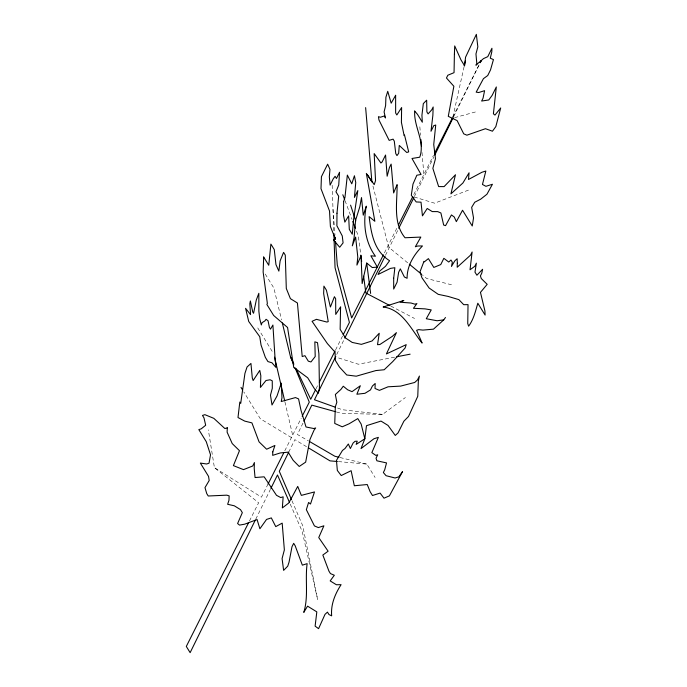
<?xml version="1.0" encoding="UTF-8"?>
<svg xmlns="http://www.w3.org/2000/svg" width="687" height="687" viewBox="0 0 687 687"><rect width="100%" height="100%" fill="white"/><g stroke="black" fill="none" stroke-linecap="round" stroke-linejoin="round"><path stroke-width="0.52" stroke-dasharray="3.44 2.58" d="M452.862 117.159L463.991 67.103M255.77 519.157L270.403 489.384M288.729 452.115L294.86 439.646L306.574 446.713M302.984 423.115L297.402 434.476L308.36 440.848M336.733 354.492L344.307 339.077M385.501 255.281L397.816 230.239M414.39 196.534L433.806 157.04M453.695 116.592L479.268 64.578M249.475 520.952L258.638 502.747L214.413 467.649L208.341 429.882M268.11 483.923L261.446 497.165L214.413 467.649M284.779 450.818L301.207 418.177M315.977 388.842L317.892 385.046M335.565 349.941L342.727 335.711M384.394 252.945L397.395 227.122M413.763 194.61L433.497 155.399M452.759 117.151L479.234 64.552M336.372 411.934L341.491 413.351L382.547 414.398L405.407 397.524M468.44 190.119L434.605 203.197L414.605 197.109M454.648 117.649L477.851 111.311M394.596 357.188L358.331 364.23L336.287 357.24M338.416 461.595L366.849 464.103L375.085 477.474M382.547 414.398L342.255 409.71L336.304 407.571M340.013 457.516L366.849 464.103M451.488 284.762L426.73 278.527L422.591 275.118M390.826 306.084L414.57 318.493M291.443 437.576L260.356 418.804L243.773 391.882M407.674 262.829L388.627 247.131L372.697 185.086M265.234 274.036L273.864 288.033L281.584 319.936M257.737 327.905L273.271 353.127M290.249 504.112L302.16 531.3L317.634 599.485L302.744 525.778L291.855 500.488M345.046 200.673L352.062 219.385M356.493 231.201L358.339 236.13L360.701 254.044M284.925 401.895L292.645 435.197M419.843 126.786L420.564 135.33M422.007 152.402L423.991 175.889M333.015 209.449L334.99 235.109M332.165 185.241L333.753 230.634"/><path stroke-width="1.03" d="M366.703 263.061L362.152 283.576L361.07 255.684L356.914 265.088L357.798 257.127L355.617 237.127L352.302 245.852L354.097 237.608L355.583 220.347L359.816 206.71L361.508 197.573L363.26 215.177L366.308 206.177C362.873 223.163 364.934 242.03 375.437 256.242L370.86 255.779L377.335 267.106L372.311 267.552L366.703 263.061L370.637 293.435M464.223 66.064L465.382 60.842M255.298 520.119L190.136 652.65L186.306 646.433L248.505 522.867M270.876 488.423L277.488 474.983L289.399 502.171M288.729 452.115L279.3 471.308L291.434 499.518M303.92 421.225L311.829 405.132L335.35 411.65M335.78 356.416L314.474 399.757L335.316 407.219M344.78 338.116L385.029 256.251M398.761 228.316L413.918 197.495M434.751 155.116L453.222 117.554M480.213 62.654L481.158 60.731L480.196 62.637M268.11 483.923L283.825 452.707M302.16 416.288L309.296 402.11L295.024 367.768M315.505 389.795L310.722 399.276L296.045 368.507M319.326 382.204L335.084 350.894M343.199 334.767L349.417 322.426L335.05 267.707L333.865 233.812M383.432 254.851L351.658 317.969L337.3 265.036L335.488 241.523M398.357 225.207L412.801 196.516M434.459 153.484L452.278 118.104M443.742 319.859L437.104 320.752L426.284 318.742L431.23 309.914L424.995 308.867L413.462 308.291L416.932 303.56L414.931 304.195L411.015 303.019L400.143 302.228L403.844 300.459L383.131 307.02C402.496 309.27 411.109 329.434 422.101 343.053L416.623 330.275L418.623 329.64L422.9 330.095L433.497 329.159L443.742 319.859L445.477 317.497M396.665 356.785L410.13 354.174M337.36 461.509L329.992 460.857L308.377 447.804M338.983 457.259L334.852 456.245L309.279 441.38M389.898 305.603L365.845 293.031L363.621 276.174M409.332 264.194L421.758 274.431M367.356 174.61L371.899 181.986L365.63 107.619M241.008 387.391L242.666 390.087M282.331 323.019L290.541 356.974L293.753 363.706M290.541 356.974L293.804 364.823M342.822 194.756L344.668 199.685M352.8 221.351L355.385 228.247M350.585 205.147L355.78 220.948M274.551 357.146L284.684 400.856M360.838 255.1L361.671 261.421M420.925 139.598L421.466 146.005M335.153 237.247L335.316 239.385M393.685 278.209L393.685 289.047L397.086 282.185L398.632 272.301L400.332 268.866L404.377 276.981L407.09 278.287C407.022 265.56 413.857 254.817 422.471 245.955L417.739 246.006L415.343 246.77L420.822 237.084L405.021 237.754C392.741 222.906 397.335 202.33 397.095 184.623L393.634 192.944L391.135 164.107L389.435 167.542L387.15 176.215L385.553 155.039L382.144 161.9L380.924 163.008L374.166 153.587L375.549 180.612L374.217 184.648L366.343 173.416L374.853 221.3L369.108 216.62C371.246 233.434 373.865 250.832 389.589 260.716L385.433 266.367L379.739 271.064L378.039 274.491L390.491 268.377L394.853 267.715L393.685 278.209M395.635 95.304L395.635 112.986L396.854 114.961L401.629 107.55L401.406 122.355L404.136 135.631L404.488 134.935L408.696 151.87L406.738 152.488L399.276 145.429L398.675 153.278L396.974 155.588L395.764 153.613L394.286 141.118L393.076 139.143L389.168 140.38L378.975 120.036L378.451 116.67L380.358 117.245L384.265 116L385.484 117.975L384.093 111.929L385.613 105.558L385.914 97.211L387.743 91.328L391.169 103.205L395.635 95.304M336.982 213.228L336.888 225.765L342.263 235.907L343.088 242.88L339.696 247.251L333.496 240.003L335.333 238.758L330.395 226.504L329.52 210.986L320.992 188.676L321.43 176.688L327.639 164.184L329.958 169.371L329.331 176.817L330.103 185.121L333.212 178.878L335.101 176.301L336.458 178.5L339.558 172.257L338.734 185.026L335.969 191.819L338.682 196.224L336.982 213.228M343.62 201.574L343.509 215.34L344.84 222.15L348.618 215.89L349.314 229.406L352.285 234.241L353.616 219.368L357.824 190.565L354.423 197.427L355.754 182.553L354.423 175.752L351.761 183.824L347.347 175.099L344.951 197.538L343.62 201.574M340.503 310.481L340.142 329.331L345.441 337.927L352.199 342.427L361.371 344.359L372.045 340.967L379.25 333.247L377.515 344.676L379.834 344.539L392.337 336.347L396.425 332.637L386.412 353.934L406.215 344.634L405.098 348.008L392.732 361.602L384.188 369.752L375.918 370.559L356.252 376.193L346.729 374.982L339.43 367.021L335.385 360.452L335.024 352.105L327.424 343.637L312.07 321.31L316.432 319.326L326.892 322.057L328.223 321.628L323.646 293.478L323.912 286.135L326.402 290.18L330.404 307.037L334.406 296.707L335.651 298.725L335.745 314.414L340.64 306.814L340.503 310.481M454.399 54.282L454.047 72.659L447.847 75.218L446.456 78.017L453.875 86.27L448.276 116.335L457.13 120.603L463.725 133.836L466.885 135.184L485.46 128.709L492.45 131.208L495.834 126.597L500.694 107.962L494.966 115.09L493.403 113.81L496.315 86.957L492.15 95.356L488.766 99.959L481.647 101.041L483.038 98.241L484.601 90.675L478.736 92.53L476.177 92.161L483.425 78.67L487.727 75.536L490.501 69.945L493.455 59.58L490.286 58.223L491.806 51.851L491.935 48.27L487.77 56.66L483.519 58.601L475.876 65.153L476.872 64.243L475.962 53.921L477.834 46.845L476.357 34.35L465.554 57.227L464.592 65.78L460.951 59.863L454.7 45.935L454.399 54.282M227.285 427.803L227.122 432.192L232.232 443.579L239.471 450.681L233.4 465.614L243.507 469.633L252.713 465.992L254.422 462.557L254.207 468.405L255.057 477.534L264.151 476.821L276.5 495.31L280.751 497.568L283.147 496.813L282.348 507.908L288.841 502.953L297.729 486.405L301.344 495.379L314.491 491.935L310.498 504.035L308.583 502.48L306.35 509.685L314.431 525.916L318.321 527.573L323.903 525.804L318.742 537.56L328.111 551.206L322.838 555.044L328.961 571.172L330.447 573.593L334.329 575.251L330.181 580.901L336.355 584.731L341.087 584.671C335.041 593.972 330.653 604.629 331.666 615.844L328.953 614.539L327.467 612.117L325.02 614.341L318.579 628.665L315.118 626.149L316.819 611.877L307.561 606.14L303.783 612.4C308.721 596.453 304.916 579.88 307.141 563.641L302.349 565.152L295.17 545.753L293.684 543.331L291.975 546.766L289.047 562.146L287.716 566.182L283.619 570.373L282.082 558.574L284.366 549.901L282.185 523.133L275.753 526.62L271.331 517.904L266.547 519.415L259.892 528.758L257.075 519.535L244.675 524.181L239.514 525.1L237.599 523.537L242.339 512.639L240.476 509.617L234.301 505.795L227.646 504.292L228.977 500.256L229.14 495.868L226.796 495.164L208.23 495.997L206.735 493.575L204.984 487.633L209.191 480.514L208.547 476.383L200.355 463.081L206.632 463.983L209.028 463.218L210.523 454.803L206.263 441.698L198.818 429.607L201.214 428.843L205.679 425.262L203.979 417.851L202.485 415.429L204.881 414.673L213.82 418.34L224.889 428.559L227.285 427.803M263.679 257.032L263.138 271.992L267.372 303.508L266.882 304.487L273.658 315.479L287.57 327.493L293.735 367.433L307.707 377.79L314.474 388.782L318.347 393.308L319.438 388.035L318.897 353.702L317.506 342.65L314.844 341.851L315.204 356.519L310.971 361.963L308.308 361.164L304.925 355.668L302.203 356.536L297.428 303.01L290.412 298.665L286.299 288.471L285.277 255.117L283.585 252.369L280.133 260.854L278.862 271.116L275.959 264.641L274.268 249.57L270.884 244.074L268.763 265.285L263.679 257.032M272.799 451.866L272.67 455.352L280.287 452.939L288.154 452.166L293.186 460.342L299.231 466.464L305.663 462.128L309.94 439.517L314.036 430.174L315.685 427.932L313.787 428.533L306.007 426.979L300.975 410.191L298.562 398.898L295.479 397.575L281.223 401.526L281.979 397.833L281.266 383.123L277.033 395.952L272 405.021L270.48 395.162L272.301 388.267L272.258 380.813L270.103 379.774L265.998 380.504L260.416 387.442L260.837 375.815L259.78 370.413L253.142 380.555L252.292 377.953L250.944 363.449L247.054 366.978L244.933 373.393L240.708 403.458L239.815 402.015L237.994 417.524L244.761 421.122L251.914 422.874L259.059 441.861L266.625 449.229L274.92 445.451L272.799 451.866M275.994 364.849L275.899 367.373L271.975 362.788L267.93 361.577L265.362 357.395L261.043 345.037L259.755 336.699L248.728 321.473L245.568 308.326L250.566 314.646L249.828 303.645L250.377 300.975L252.713 311.889L253.563 313.281L256.328 299.918L258.836 293.297L258.87 311.185L259.729 318.82L261.318 324.968L262.082 322.65L264.873 320.932L266.067 319.3L268.059 320.752L269.407 327.398L270.48 329.142L272.902 325.045L275.229 360.924L275.994 364.849M335.342 406.807L334.732 423.432L342.238 426.799L349.065 423.81L357.781 418.589L361.164 424.085L364.831 438.77L361.027 448.594L373.926 438.761L378.365 437.353L371.856 452.63L375.832 455.387L377.73 454.785L376.038 458.195L376.888 460.797L386.532 462.909L384.711 469.805L383.355 472.527L386.06 475.696L395.068 478.006L398.881 476.804L402.513 471.626L389.4 495.885L383.99 498.178L380.1 493.094L372.483 495.507L370.113 491.66L367.244 484.533L354.337 485.752L351.126 470.689L341.233 475.55L337.343 470.466L336.45 460.402L342.461 450.457L345.037 448.491L348.335 444L350.37 448.525L353.075 443.072L355.024 441.303L357.223 441.183L356.167 444.395L364.831 438.77L366.489 425.682L381.002 421.079L388.018 425.425L395.274 435.446L398.056 432.922L403.862 421.225L408.525 416.459L417.773 396.279L418.323 381.319L419.413 376.047L417.473 379.945L414.69 382.47L400.658 386.103L388.078 386.798L379.43 390.362L375.016 388.481L375.196 383.492L372.414 386.017L370.482 389.915L364.977 393.308L356.871 394.235L360.323 385.75L352.036 391.659L347.622 389.778L343.268 386.223L340.907 389.435L335.342 394.493L336.853 402.221L335.342 406.807M414.69 111.071C413.686 126.889 425.33 141.436 419.757 157.203L411.994 158.482L421.062 174.472L416.854 175.219L412.99 184.099L411.298 195.245L416.202 201.944L421.019 202.184L422.445 215.873L427.22 208.47L432.252 211.587L437.722 211.622L440.891 212.979L443.665 225.061L445.58 225.637L451.436 214.937L454.253 216.989L456.34 221.635L462.549 210.239L472.261 226.014L473.523 217.951L471.66 207.345L474.743 202.244L480.642 199.196L486.937 194.249L492.442 184.253L485.932 186.314L482.463 184.468L485.846 171.02L481.948 172.257L468.491 179.47L469.058 172.806L462.892 183.017L450.912 193.88L455.472 174.756L444.103 186.615L438.632 186.581L432.862 168.367L435.472 158.706L433.737 144.519L435.73 125.025L433.78 125.644L430.998 131.243L432.87 115.33L433.171 106.983L431.788 109.774L428.095 113.896L426.885 111.921L426.661 100.199L423.321 103.617L421.93 115.261L422.325 122.209L417.464 114.317L414.69 111.071M457.327 263.267L457.181 267.269L470.561 255.126L472.115 252L470.028 269.776L474.829 266.281L476.374 263.155L474.975 272.155L476.907 275.229L482.592 269.295L481.81 273.082L480.419 275.882L481.286 278.553L487.186 284.341L480.462 292.37L484.928 310.988L485.099 315.058L477.808 303.225C475.559 311.108 473.592 319.498 468.611 326.188L467.744 323.517L468.036 304.633L463.725 304.685L458.882 299.644L448.216 296.44L438.229 294.337L429.117 288.016L421.947 277.78L420.006 271.812L423.982 261.335L424.326 261.884L428.396 258.621L433.823 267.432L440.753 264.572L443.854 258.329L448.748 262.039L450.981 260.021L452.338 262.219L451.462 266.444L454.906 260.751L457.138 258.724L457.327 263.267"/></g></svg>
